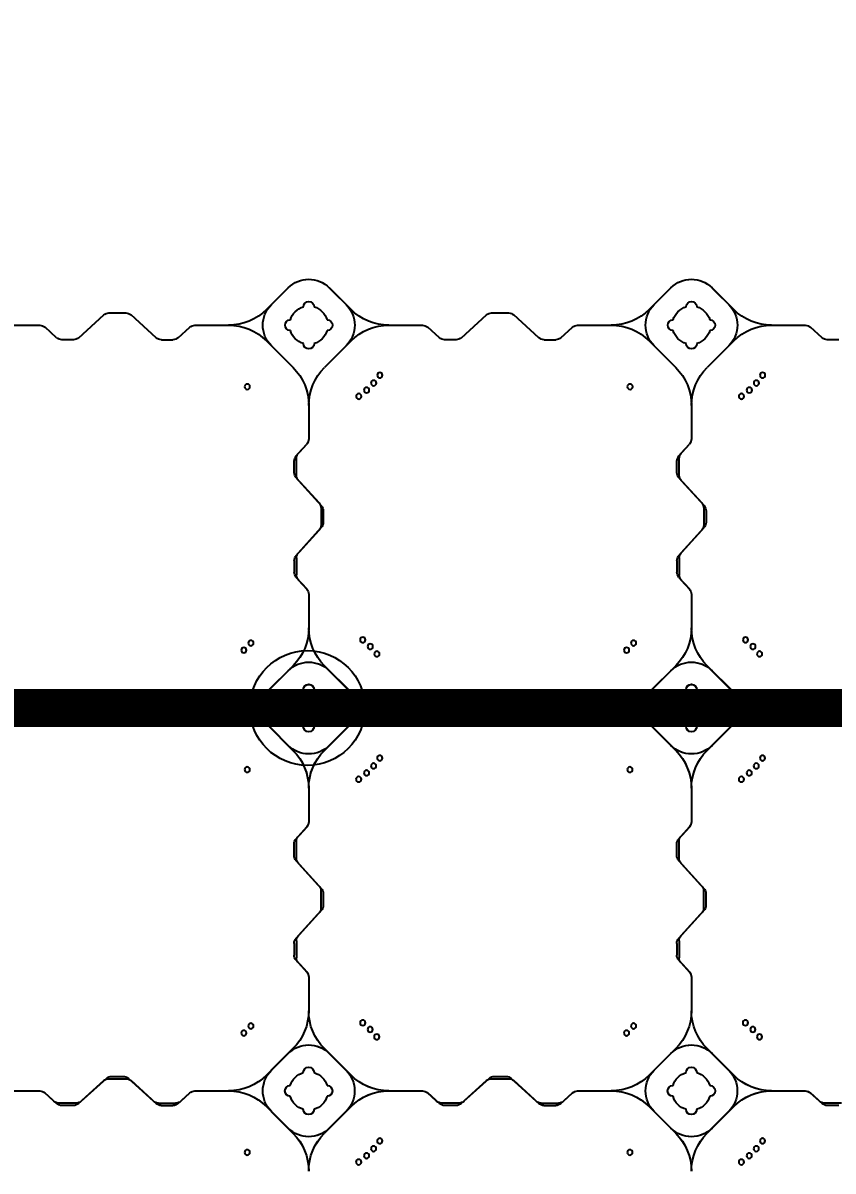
# Model space of a CAD drawing. Header units: millimetres. Extents: x -1612139 to -1260738, y 1141106 to 1536160.
# Drawn here: x -1330392 to -1329334, y 1255207 to 1256706 of the extents above; entities that cross this region are included whole.
import ezdxf

# ---------------------------------------------------------------- set-up
doc = ezdxf.new("R2010")
doc.units = ezdxf.units.MM
doc.header["$LTSCALE"] = 10
doc.layers.get('0').update_dxf_attribs({"linetype": 'CONTINUOUS'})
doc.layers.get('DEFPOINTS').update_dxf_attribs({"linetype": 'CONTINUOUS'})
doc.layers.add('W-FLOAT_BOWL浮筒', color=253, linetype='CONTINUOUS')
doc.styles.add('STANDARD_T3', font='simplex.shx', dxfattribs={"width": 0.7, "bigfont": 'gbcbig.shx'})
doc.dimstyles.new('W&&200', dxfattribs={"dimtxt": 700, "dimasz": 200, "dimexe": 500, "dimexo": 600, "dimgap": 200, "dimtad": 1, "dimdec": 0, "dimzin": 0, "dimdsep": 46, "dimtxsty": 'STANDARD_T3', "dimcen": 0.09, "dimclrd": 1, "dimclre": 1, "dimclrt": 7, "dimazin": 2, "dimtfac": 1, "dimtdec": 0, "dimtix": 1, "dimtmove": 2, "dimatfit": 3, "dimfxl": 100, "dimtolj": 1, "dimtzin": 0, "dimarcsym": 0})

# ---------------------------------------------------------------- blocks, each defined once
blk = doc.blocks.new('蓝色')
at = {"layer": 'W-FLOAT_BOWL浮筒', "color": 5}
for p, q in [((2951.1, 520.9), (2985.8, 555.6)), ((2957.5, 527.2), (2985.8, 555.5)), ((3061.6, 520.9), (3026.8, 555.6)), ((3055.2, 527.2), (3026.8, 555.5)), ((3451.1, 520.9), (3485.8, 555.6)), ((3457.5, 527.2), (3485.8, 555.5)), ((3561.6, 520.9), (3526.8, 555.6)), ((3555.2, 527.2), (3526.8, 555.5)), ((2979.5, 549.2), (2951.2, 520.9)), ((2957.5, 527.3), (2979.4, 549.2)), ((3033.2, 549.2), (3055.2, 527.3)), ((3033.2, 549.2), (3061.5, 520.9)), ((3479.5, 549.2), (3451.2, 520.9)), ((3457.5, 527.3), (3479.4, 549.2)), ((3533.2, 549.2), (3555.2, 527.3)), ((3533.2, 549.2), (3561.5, 520.9)), ((2673.5, 513.8), (2661.6, 503)), ((2677, 516.8), (2661.8, 503)), ((2702.5, 516.4), (2680.2, 516.4)), ((2699, 519.4), (2683.7, 519.4)), ((2705.7, 516.8), (2738.5, 487)), ((2709.2, 513.8), (2742, 484)), ((2803.5, 513.8), (2770.7, 484)), ((2807, 516.8), (2774.2, 487)), ((2810.2, 516.4), (2832.5, 516.4)), ((2813.7, 519.4), (2829, 519.4)), ((2835.7, 516.8), (2850.9, 503)), ((2839.2, 513.8), (2851.1, 503)), ((3173.5, 513.8), (3161.6, 503)), ((3177, 516.8), (3161.8, 503)), ((3202.5, 516.4), (3180.2, 516.4)), ((3199, 519.4), (3183.7, 519.4)), ((3205.7, 516.8), (3238.5, 487)), ((3209.2, 513.8), (3242, 484)), ((3303.5, 513.8), (3270.7, 484)), ((3307, 516.8), (3274.2, 487)), ((3310.2, 516.4), (3332.5, 516.4)), ((3313.7, 519.4), (3329, 519.4)), ((3335.7, 516.8), (3350.9, 503)), ((3339.2, 513.8), (3351.1, 503)), ((3673.5, 513.8), (3661.6, 503)), ((3677, 516.8), (3661.8, 503)), ((3702.5, 516.4), (3680.2, 516.4)), ((3699, 519.4), (3683.7, 519.4)), ((2610.9, 500.4), (2655.1, 500.4)), ((2610.9, 500.4), (2654.9, 500.4)), ((2857.6, 500.4), (2901.6, 500.4)), ((2857.8, 500.4), (2901.6, 500.4)), ((3110.9, 500.4), (3155.1, 500.4)), ((3110.9, 500.4), (3154.9, 500.4)), ((3357.6, 500.4), (3401.6, 500.4)), ((3357.8, 500.4), (3401.6, 500.4)), ((3610.9, 500.4), (3655.1, 500.4)), ((3610.9, 500.4), (3654.9, 500.4)), ((2745.2, 484.4), (2767.5, 484.4)), ((2748.7, 481.4), (2764, 481.4)), ((2985.8, 445.1), (2951.1, 479.9)), ((2979.5, 451.6), (2951.2, 479.9)), ((3026.8, 445.1), (3061.6, 479.9)), ((3033.2, 451.6), (3061.5, 479.9)), ((3245.2, 484.4), (3267.5, 484.4)), ((3248.7, 481.4), (3264, 481.4)), ((3485.8, 445.1), (3451.1, 479.9)), ((3479.5, 451.6), (3451.2, 479.9)), ((3526.8, 445.1), (3561.6, 479.9)), ((3533.2, 451.6), (3561.5, 479.9)), ((2979.4, 451.6), (2957.5, 473.5)), ((2957.5, 473.5), (2985.8, 445.2)), ((3055.2, 473.5), (3026.8, 445.2)), ((3055.2, 473.5), (3033.2, 451.6)), ((3479.4, 451.6), (3457.5, 473.5)), ((3457.5, 473.5), (3485.8, 445.2)), ((3555.2, 473.5), (3526.8, 445.2)), ((3555.2, 473.5), (3533.2, 451.6)), ((3006.3, 351.6), (3006.3, 395.8)), ((3006.3, 351.8), (3006.3, 395.8)), ((3506.3, 351.6), (3506.3, 395.8)), ((3506.3, 351.8), (3506.3, 395.8)), ((2989.9, 329.7), (3003.7, 344.9)), ((2992.9, 333.2), (3003.7, 345.1)), ((3489.9, 329.7), (3503.7, 344.9)), ((3492.9, 333.2), (3503.7, 345.1)), ((2987.3, 307.7), (2987.3, 323)), ((2990.3, 304.2), (2990.3, 326.5)), ((3487.3, 307.7), (3487.3, 323)), ((3490.3, 304.2), (3490.3, 326.5)), ((2989.9, 301), (3019.7, 268.2)), ((3489.9, 301), (3519.7, 268.2)), ((2992.9, 297.5), (3022.7, 264.7)), ((3492.9, 297.5), (3522.7, 264.7)), ((3022.3, 239.2), (3022.3, 261.5)), ((3025.3, 242.7), (3025.3, 258)), ((3522.3, 239.2), (3522.3, 261.5)), ((3525.3, 242.7), (3525.3, 258)), ((2989.9, 199.7), (3019.7, 232.5)), ((2992.9, 203.2), (3022.7, 236)), ((3489.9, 199.7), (3519.7, 232.5)), ((3492.9, 203.2), (3522.7, 236)), ((2990.3, 196.5), (2990.3, 174.2)), ((3490.3, 196.5), (3490.3, 174.2)), ((2987.3, 193), (2987.3, 177.7)), ((3487.3, 193), (3487.3, 177.7)), ((2989.9, 171), (3003.7, 155.8)), ((2992.9, 167.5), (3003.7, 155.6)), ((3489.9, 171), (3503.7, 155.8)), ((3492.9, 167.5), (3503.7, 155.6)), ((3006.3, 105.1), (3006.3, 149.1)), ((3006.3, 105.1), (3006.3, 148.9)), ((3506.3, 105.1), (3506.3, 149.1)), ((3506.3, 105.1), (3506.3, 148.9)), ((2951.1, 20.9), (2985.8, 55.6)), ((2957.5, 27.2), (2985.8, 55.5)), ((3061.6, 20.9), (3026.8, 55.6)), ((3055.2, 27.2), (3026.8, 55.5)), ((3451.1, 20.9), (3485.8, 55.6)), ((3457.5, 27.2), (3485.8, 55.5)), ((3561.6, 20.9), (3526.8, 55.6)), ((3555.2, 27.2), (3526.8, 55.5)), ((2677, 16.8), (2661.8, 3)), ((2699, 19.4), (2683.7, 19.4)), ((2705.7, 16.8), (2738.5, -13)), ((2807, 16.8), (2774.2, -13)), ((2813.7, 19.4), (2829, 19.4)), ((2835.7, 16.8), (2850.9, 3)), ((3177, 16.8), (3161.8, 3)), ((3199, 19.4), (3183.7, 19.4)), ((3205.7, 16.8), (3238.5, -13)), ((3307, 16.8), (3274.2, -13)), ((3313.7, 19.4), (3329, 19.4)), ((3335.7, 16.8), (3350.9, 3)), ((3677, 16.8), (3661.8, 3)), ((3699, 19.4), (3683.7, 19.4)), ((2610.9, 0.4), (2655.1, 0.4)), ((2857.6, 0.4), (2901.6, 0.4)), ((3110.9, 0.4), (3155.1, 0.4)), ((3357.6, 0.4), (3401.6, 0.4)), ((3610.9, 0.4), (3655.1, 0.4)), ((2745.2, -15.6), (2767.5, -15.6)), ((2979.5, -48.4), (2951.2, -20.1)), ((2979.4, -48.4), (2957.5, -26.5)), ((3033.2, -48.4), (3061.5, -20.1)), ((3055.2, -26.5), (3033.2, -48.4)), ((3245.2, -15.6), (3267.5, -15.6)), ((3479.5, -48.4), (3451.2, -20.1)), ((3479.4, -48.4), (3457.5, -26.5)), ((3533.2, -48.4), (3561.5, -20.1)), ((3555.2, -26.5), (3533.2, -48.4))]:
    blk.add_line(p, q, dxfattribs=at)
for centre in [(3071.6, 593.3), (3081.9, 585.1), (3571.6, 593.3), (3581.9, 585.1), (2926, 580.7), (3091.1, 575.9), (3426, 580.7), (3591.1, 575.9), (3099.2, 565.7), (3599.2, 565.7), (2921.6, 424.8), (3086.6, 420.1), (3095.3, 429.8), (3421.6, 424.8), (3586.6, 420.1), (3595.3, 429.8), (2930.8, 415.6), (3076.9, 411.4), (3430.8, 415.6), (3576.9, 411.4), (3071.6, 93.3), (3571.6, 93.3), (2926, 80.7), (3081.9, 85.1), (3091.1, 75.9), (3426, 80.7), (3581.9, 85.1), (3591.1, 75.9), (3099.2, 65.7), (3599.2, 65.7)]:
    blk.add_circle(centre, 3.5, dxfattribs=at)
for centre, radius, start, end in [((2936.3, 605.1), 70, 315, 0), ((2936.3, 605), 70, 315, 0), ((3076.3, 605.1), 70, 180, 225), ((3076.3, 605), 70, 180, 225), ((3436.3, 605.1), 70, 315, 0), ((3436.3, 605), 70, 315, 0), ((3576.3, 605.1), 70, 180, 225), ((3576.3, 605), 70, 180, 225), ((3006.3, 522.3), 38, 45, 135), ((3006.4, 522.3), 38, 45, 135), ((3506.3, 522.3), 38, 45, 135), ((3506.4, 522.3), 38, 45, 135), ((2984.4, 500.4), 38, 135, 225), ((2984.4, 500.3), 38, 135, 225), ((3006.3, 524.4), 7, 0, 180), ((3006.3, 524.4), 7, 0, 180), ((3006.3, 524.4), 7, 0, 180), ((3006.3, 524.4), 7, 0, 180), ((3028.3, 500.4), 38, 315, 45), ((3028.3, 500.3), 38, 315, 45), ((3484.4, 500.4), 38, 135, 225), ((3484.4, 500.3), 38, 135, 225), ((3506.3, 524.4), 7, 0, 180), ((3506.3, 524.4), 7, 0, 180), ((3506.3, 524.4), 7, 0, 180), ((3506.3, 524.4), 7, 0, 180), ((3528.3, 500.4), 38, 315, 45), ((3528.3, 500.3), 38, 315, 45), ((2680.2, 506.4), 10, 90, 132.2737), ((2683.7, 509.4), 10, 90, 132.2737), ((2699, 509.4), 10, 47.7263, 90), ((2702.5, 506.4), 10, 47.7263, 90), ((2810.2, 506.4), 10, 90, 132.2737), ((2813.7, 509.4), 10, 90, 132.2737), ((2829, 509.4), 10, 47.7263, 90), ((2832.5, 506.4), 10, 47.7263, 90), ((2901.6, 570.4), 70, 270, 315), ((2901.7, 570.4), 70, 270, 315), ((3006.3, 500.4), 25, 106.2602, 163.7398), ((3006.3, 500.4), 25, 106.2602, 163.7398), ((3006.3, 500.4), 25, 106.2602, 163.7398), ((3006.3, 500.4), 25, 106.2602, 163.7398), ((3006.3, 500.4), 25, 16.2602, 73.7398), ((3006.3, 500.4), 25, 16.2602, 73.7398), ((3006.3, 500.4), 25, 16.2602, 73.7398), ((3006.3, 500.4), 25, 16.2602, 73.7398), ((3111, 570.4), 70, 225, 270), ((3111.1, 570.4), 70, 225, 270), ((3180.2, 506.4), 10, 90, 132.2737), ((3183.7, 509.4), 10, 90, 132.2737), ((3199, 509.4), 10, 47.7263, 90), ((3202.5, 506.4), 10, 47.7263, 90), ((3310.2, 506.4), 10, 90, 132.2737), ((3313.7, 509.4), 10, 90, 132.2737), ((3329, 509.4), 10, 47.7263, 90), ((3332.5, 506.4), 10, 47.7263, 90), ((3401.6, 570.4), 70, 270, 315), ((3401.7, 570.4), 70, 270, 315), ((3506.3, 500.4), 25, 106.2602, 163.7398), ((3506.3, 500.4), 25, 106.2602, 163.7398), ((3506.3, 500.4), 25, 106.2602, 163.7398), ((3506.3, 500.4), 25, 106.2602, 163.7398), ((3506.3, 500.4), 25, 16.2602, 73.7398), ((3506.3, 500.4), 25, 16.2602, 73.7398), ((3506.3, 500.4), 25, 16.2602, 73.7398), ((3506.3, 500.4), 25, 16.2602, 73.7398), ((3611, 570.4), 70, 225, 270), ((3611.1, 570.4), 70, 225, 270), ((3680.2, 506.4), 10, 90, 132.2737), ((3683.7, 509.4), 10, 90, 132.2737), ((2654.9, 510.4), 10, 270, 312.2737), ((2655.1, 510.4), 10, 270, 312.2737), ((2857.6, 510.4), 10, 227.7263, 270), ((2857.8, 510.4), 10, 227.7263, 270), ((2901.6, 430.4), 70, 45, 90), ((2901.7, 430.4), 70, 45, 90), ((2982.3, 500.4), 7, 90, 270), ((2982.3, 500.4), 7, 90, 270), ((2982.3, 500.4), 7, 90, 270), ((2982.3, 500.4), 7, 90, 270), ((3030.3, 500.4), 7, 270, 90), ((3030.3, 500.4), 7, 270, 90), ((3030.3, 500.4), 7, 270, 90), ((3030.3, 500.4), 7, 270, 90), ((3111, 430.4), 70, 90, 135), ((3111.1, 430.4), 70, 90, 135), ((3154.9, 510.4), 10, 270, 312.2737), ((3155.1, 510.4), 10, 270, 312.2737), ((3357.6, 510.4), 10, 227.7263, 270), ((3357.8, 510.4), 10, 227.7263, 270), ((3401.6, 430.4), 70, 45, 90), ((3401.7, 430.4), 70, 45, 90), ((3482.3, 500.4), 7, 90, 270), ((3482.3, 500.4), 7, 90, 270), ((3482.3, 500.4), 7, 90, 270), ((3482.3, 500.4), 7, 90, 270), ((3530.3, 500.4), 7, 270, 90), ((3530.3, 500.4), 7, 270, 90), ((3530.3, 500.4), 7, 270, 90), ((3530.3, 500.4), 7, 270, 90), ((3611, 430.4), 70, 90, 135), ((3611.1, 430.4), 70, 90, 135), ((3654.9, 510.4), 10, 270, 312.2737), ((3655.1, 510.4), 10, 270, 312.2737), ((2745.2, 494.4), 10, 227.7263, 270), ((2748.7, 491.4), 10, 227.7263, 270), ((2764, 491.4), 10, 270, 312.2737), ((2767.5, 494.4), 10, 270, 312.2737), ((3006.3, 500.4), 25, 196.2602, 253.7398), ((3006.3, 500.4), 25, 196.2602, 253.7398), ((3006.3, 500.4), 25, 196.2602, 253.7398), ((3006.3, 500.4), 25, 196.2602, 253.7398), ((3006.3, 500.4), 25, 286.2602, 343.7398), ((3006.3, 500.4), 25, 286.2602, 343.7398), ((3006.3, 500.4), 25, 286.2602, 343.7398), ((3006.3, 500.4), 25, 286.2602, 343.7398), ((3245.2, 494.4), 10, 227.7263, 270), ((3248.7, 491.4), 10, 227.7263, 270), ((3264, 491.4), 10, 270, 312.2737), ((3267.5, 494.4), 10, 270, 312.2737), ((3506.3, 500.4), 25, 196.2602, 253.7398), ((3506.3, 500.4), 25, 196.2602, 253.7398), ((3506.3, 500.4), 25, 196.2602, 253.7398), ((3506.3, 500.4), 25, 196.2602, 253.7398), ((3506.3, 500.4), 25, 286.2602, 343.7398), ((3506.3, 500.4), 25, 286.2602, 343.7398), ((3506.3, 500.4), 25, 286.2602, 343.7398), ((3506.3, 500.4), 25, 286.2602, 343.7398), ((3006.3, 476.4), 7, 180, 0), ((3006.3, 476.4), 7, 180, 0), ((3006.3, 476.4), 7, 180, 0), ((3006.3, 476.4), 7, 180, 0), ((3506.3, 476.4), 7, 180, 0), ((3506.3, 476.4), 7, 180, 0), ((3506.3, 476.4), 7, 180, 0), ((3506.3, 476.4), 7, 180, 0), ((3006.3, 478.4), 38, 225, 315), ((3006.4, 478.4), 38, 225, 315), ((3506.3, 478.4), 38, 225, 315), ((3506.4, 478.4), 38, 225, 315), ((2936.3, 395.7), 70, 0, 45), ((2936.3, 395.7), 70, 0, 45), ((3076.3, 395.7), 70, 135, 180), ((3076.3, 395.7), 70, 135, 180), ((3436.3, 395.7), 70, 0, 45), ((3436.3, 395.7), 70, 0, 45), ((3576.3, 395.7), 70, 135, 180), ((3576.3, 395.7), 70, 135, 180), ((2996.3, 351.8), 10, 317.7263, 0), ((2996.3, 351.6), 10, 317.7263, 0), ((3496.3, 351.8), 10, 317.7263, 0), ((3496.3, 351.6), 10, 317.7263, 0), ((3000.3, 326.5), 10, 137.7263, 180), ((3500.3, 326.5), 10, 137.7263, 180), ((2997.3, 323), 10, 137.7263, 180), ((3497.3, 323), 10, 137.7263, 180), ((2997.3, 307.7), 10, 180, 222.2737), ((3000.3, 304.2), 10, 180, 222.2737), ((3497.3, 307.7), 10, 180, 222.2737), ((3500.3, 304.2), 10, 180, 222.2737), ((3012.3, 261.5), 10, 0, 42.2737), ((3015.3, 258), 10, 0, 42.2737), ((3512.3, 261.5), 10, 0, 42.2737), ((3515.3, 258), 10, 0, 42.2737), ((3015.3, 242.7), 10, 317.7263, 0), ((3515.3, 242.7), 10, 317.7263, 0), ((3012.3, 239.2), 10, 317.7263, 0), ((3512.3, 239.2), 10, 317.7263, 0), ((2997.3, 193), 10, 137.7263, 180), ((3000.3, 196.5), 10, 137.7263, 180), ((3497.3, 193), 10, 137.7263, 180), ((3500.3, 196.5), 10, 137.7263, 180), ((2997.3, 177.7), 10, 180, 222.2737), ((3000.3, 174.2), 10, 180, 222.2737), ((3497.3, 177.7), 10, 180, 222.2737), ((3500.3, 174.2), 10, 180, 222.2737), ((2996.3, 149.1), 10, 0, 42.2737), ((2996.3, 148.9), 10, 0, 42.2737), ((3496.3, 149.1), 10, 0, 42.2737), ((3496.3, 148.9), 10, 0, 42.2737), ((2936.3, 105.1), 70, 315, 0), ((2936.3, 105), 70, 315, 0), ((3076.3, 105.1), 70, 180, 225), ((3076.3, 105), 70, 180, 225), ((3436.3, 105.1), 70, 315, 0), ((3436.3, 105), 70, 315, 0), ((3576.3, 105.1), 70, 180, 225), ((3576.3, 105), 70, 180, 225), ((3006.3, 24.4), 7, 0, 180), ((3006.3, 24.4), 7, 0, 180), ((3506.3, 24.4), 7, 0, 180), ((3506.3, 24.4), 7, 0, 180), ((2683.7, 9.4), 10, 90, 132.2737), ((2699, 9.4), 10, 47.7263, 90), ((2813.7, 9.4), 10, 90, 132.2737), ((2829, 9.4), 10, 47.7263, 90), ((2901.6, 70.4), 70, 270, 315), ((2984.4, 0.3), 38, 135, 225), ((3006.3, 0.4), 25, 106.2602, 163.7398), ((3006.3, 0.4), 25, 106.2602, 163.7398), ((3006.3, 0.4), 25, 16.2602, 73.7398), ((3006.3, 0.4), 25, 16.2602, 73.7398), ((3028.3, 0.3), 38, 315, 45), ((3111.1, 70.4), 70, 225, 270), ((3183.7, 9.4), 10, 90, 132.2737), ((3199, 9.4), 10, 47.7263, 90), ((3313.7, 9.4), 10, 90, 132.2737), ((3329, 9.4), 10, 47.7263, 90), ((3401.6, 70.4), 70, 270, 315), ((3484.4, 0.3), 38, 135, 225), ((3506.3, 0.4), 25, 106.2602, 163.7398), ((3506.3, 0.4), 25, 106.2602, 163.7398), ((3506.3, 0.4), 25, 16.2602, 73.7398), ((3506.3, 0.4), 25, 16.2602, 73.7398), ((3528.3, 0.3), 38, 315, 45), ((3611.1, 70.4), 70, 225, 270), ((3683.7, 9.4), 10, 90, 132.2737), ((2655.1, 10.4), 10, 270, 312.2737), ((2857.6, 10.4), 10, 227.7263, 270), ((2901.7, -69.6), 70, 45, 90), ((2982.3, 0.4), 7, 90, 270), ((2982.3, 0.4), 7, 90, 270), ((3030.3, 0.4), 7, 270, 90), ((3030.3, 0.4), 7, 270, 90), ((3111, -69.6), 70, 90, 135), ((3155.1, 10.4), 10, 270, 312.2737), ((3357.6, 10.4), 10, 227.7263, 270), ((3401.7, -69.6), 70, 45, 90), ((3482.3, 0.4), 7, 90, 270), ((3482.3, 0.4), 7, 90, 270), ((3530.3, 0.4), 7, 270, 90), ((3530.3, 0.4), 7, 270, 90), ((3611, -69.6), 70, 90, 135), ((3655.1, 10.4), 10, 270, 312.2737), ((2745.2, -5.6), 10, 227.7263, 270), ((2767.5, -5.6), 10, 270, 312.2737), ((3006.3, 0.4), 25, 196.2602, 253.7398), ((3006.3, 0.4), 25, 196.2602, 253.7398), ((3006.3, 0.4), 25, 286.2602, 343.7398), ((3006.3, 0.4), 25, 286.2602, 343.7398), ((3245.2, -5.6), 10, 227.7263, 270), ((3267.5, -5.6), 10, 270, 312.2737), ((3506.3, 0.4), 25, 196.2602, 253.7398), ((3506.3, 0.4), 25, 196.2602, 253.7398), ((3506.3, 0.4), 25, 286.2602, 343.7398), ((3506.3, 0.4), 25, 286.2602, 343.7398), ((3006.3, -23.6), 7, 180, 0), ((3006.3, -23.6), 7, 180, 0), ((3506.3, -23.6), 7, 180, 0), ((3506.3, -23.6), 7, 180, 0), ((3006.3, -21.6), 38, 225, 315), ((3006.4, -21.6), 38, 225, 315), ((3506.3, -21.6), 38, 225, 315), ((3506.4, -21.6), 38, 225, 315)]:
    blk.add_arc(centre, radius, start, end, dxfattribs=at)
blk = doc.blocks.new('橙色')
at = {"layer": 'W-FLOAT_BOWL浮筒', "color": 30}
for p, q in [((3473.2, 548.8), (3444.8, 520.5)), ((3451.2, 526.9), (3473.1, 548.8)), ((3526.8, 548.8), (3555.2, 520.5)), ((3526.9, 548.8), (3548.8, 526.9)), ((3973.2, 548.8), (3944.8, 520.5)), ((3951.2, 526.9), (3973.1, 548.8)), ((4026.8, 548.8), (4055.2, 520.5)), ((4026.9, 548.8), (4048.8, 526.9)), ((3167.1, 513.4), (3155.3, 502.6)), ((3196.1, 516), (3173.9, 516)), ((3202.9, 513.4), (3235.6, 483.6)), ((3297.1, 513.4), (3264.4, 483.6)), ((3303.9, 516), (3326.1, 516)), ((3332.9, 513.4), (3344.7, 502.6)), ((3667.1, 513.4), (3655.3, 502.6)), ((3696.1, 516), (3673.9, 516)), ((3702.9, 513.4), (3735.6, 483.6)), ((3797.1, 513.4), (3764.4, 483.6)), ((3803.9, 516), (3826.1, 516)), ((3832.9, 513.4), (3844.7, 502.6)), ((4167.1, 513.4), (4155.3, 502.6)), ((4196.1, 516), (4173.9, 516)), ((3104.6, 500), (3148.5, 500)), ((3351.5, 500), (3395.3, 500)), ((3604.6, 500), (3648.5, 500)), ((3851.5, 500), (3895.3, 500)), ((4104.6, 500), (4148.5, 500)), ((3242.4, 481), (3257.6, 481)), ((3742.4, 481), (3757.6, 481)), ((3479.5, 444.8), (3444.8, 479.5)), ((3451.2, 473.2), (3479.5, 444.8)), ((3520.5, 444.8), (3555.2, 479.5)), ((3548.8, 473.2), (3520.5, 444.8)), ((3979.5, 444.8), (3944.8, 479.5)), ((3951.2, 473.2), (3979.5, 444.8)), ((4020.5, 444.8), (4055.2, 479.5)), ((4048.8, 473.2), (4020.5, 444.8)), ((3500, 351.3), (3500, 395.4)), ((3500, 351.5), (3500, 395.4)), ((4000, 351.3), (4000, 395.4)), ((4000, 351.5), (4000, 395.4)), ((3483.6, 329.4), (3497.4, 344.5)), ((3486.6, 332.9), (3497.4, 344.7)), ((3983.6, 329.4), (3997.4, 344.5)), ((3986.6, 332.9), (3997.4, 344.7)), ((3481, 307.4), (3481, 322.6)), ((3484, 303.9), (3484, 326.1)), ((3981, 307.4), (3981, 322.6)), ((3984, 303.9), (3984, 326.1)), ((3483.6, 300.6), (3513.4, 267.9)), ((3983.6, 300.6), (4013.4, 267.9)), ((3486.6, 297.1), (3516.4, 264.4)), ((3986.6, 297.1), (4016.4, 264.4)), ((3516, 238.9), (3516, 261.1)), ((3519, 242.4), (3519, 257.6)), ((4016, 238.9), (4016, 261.1)), ((4019, 242.4), (4019, 257.6)), ((3483.6, 199.4), (3513.4, 232.1)), ((3486.6, 202.9), (3516.4, 235.6)), ((3983.6, 199.4), (4013.4, 232.1)), ((3986.6, 202.9), (4016.4, 235.6)), ((3484, 196.1), (3484, 173.9)), ((3984, 196.1), (3984, 173.9)), ((3481, 192.6), (3481, 177.4)), ((3981, 192.6), (3981, 177.4)), ((3483.6, 170.6), (3497.4, 155.5)), ((3486.6, 167.1), (3497.4, 155.3)), ((3983.6, 170.6), (3997.4, 155.5)), ((3986.6, 167.1), (3997.4, 155.3)), ((3500, 104.7), (3500, 148.7)), ((3500, 104.7), (3500, 148.5)), ((4000, 104.7), (4000, 148.7)), ((4000, 104.7), (4000, 148.5)), ((3444.8, 20.5), (3479.5, 55.2)), ((3451.2, 26.8), (3479.5, 55.2)), ((3548.8, 26.8), (3520.5, 55.2)), ((3555.2, 20.5), (3520.5, 55.2)), ((3944.8, 20.5), (3979.5, 55.2)), ((3951.2, 26.8), (3979.5, 55.2)), ((4048.8, 26.8), (4020.5, 55.2)), ((4055.2, 20.5), (4020.5, 55.2)), ((3170.6, 16.4), (3155.5, 2.6)), ((3192.6, 19), (3177.4, 19)), ((3199.4, 16.4), (3232.1, -13.4)), ((3300.6, 16.4), (3267.9, -13.4)), ((3307.4, 19), (3322.6, 19)), ((3329.4, 16.4), (3344.5, 2.6)), ((3670.6, 16.4), (3655.5, 2.6)), ((3692.6, 19), (3677.4, 19)), ((3699.4, 16.4), (3732.1, -13.4)), ((3800.6, 16.4), (3767.9, -13.4)), ((3807.4, 19), (3822.6, 19)), ((3829.4, 16.4), (3844.5, 2.6)), ((4170.6, 16.4), (4155.5, 2.6)), ((4192.6, 19), (4177.4, 19)), ((3104.6, 0), (3148.7, 0)), ((3351.3, 0), (3395.3, 0)), ((3604.6, 0), (3648.7, 0)), ((3851.3, 0), (3895.3, 0)), ((4104.6, 0), (4148.7, 0)), ((3238.9, -16), (3261.1, -16)), ((3473.2, -48.8), (3444.8, -20.5)), ((3473.1, -48.8), (3451.2, -26.9)), ((3526.8, -48.8), (3555.2, -20.5)), ((3548.8, -26.9), (3526.9, -48.8)), ((3738.9, -16), (3761.1, -16)), ((3973.2, -48.8), (3944.8, -20.5)), ((3973.1, -48.8), (3951.2, -26.9)), ((4026.8, -48.8), (4055.2, -20.5)), ((4048.8, -26.9), (4026.9, -48.8))]:
    blk.add_line(p, q, dxfattribs=at)
for centre in [(3415.2, 424.4), (3580.3, 419.7), (3589, 429.4), (3915.2, 424.4), (4080.3, 419.7), (4089, 429.4), (3424.4, 415.2), (3570.6, 411), (3924.4, 415.2), (4070.6, 411), (3565.3, 92.9), (4065.3, 92.9), (3419.7, 80.3), (3575.6, 84.8), (3584.8, 75.6), (3919.7, 80.3), (4075.6, 84.8), (4084.8, 75.6), (3592.9, 65.3), (4092.9, 65.3)]:
    blk.add_circle(centre, 3.5, dxfattribs=at)
for centre, radius, start, end in [((3500, 522), 38, 45, 135), ((3500, 522), 38, 45, 135), ((4000, 522), 38, 45, 135), ((4000, 522), 38, 45, 135), ((3478, 500), 38, 135, 225), ((3500, 524), 7, 0, 180), ((3500, 524), 7, 0, 180), ((3522, 500), 38, 315, 45), ((3978, 500), 38, 135, 225), ((4000, 524), 7, 0, 180), ((4000, 524), 7, 0, 180), ((4022, 500), 38, 315, 45), ((3173.9, 506), 10, 90, 132.2737), ((3196.1, 506), 10, 47.7263, 90), ((3303.9, 506), 10, 90, 132.2737), ((3326.1, 506), 10, 47.7263, 90), ((3395.3, 570), 70, 270, 315), ((3500, 500), 25, 106.2602, 163.7398), ((3500, 500), 25, 106.2602, 163.7398), ((3500, 500), 25, 16.2602, 73.7398), ((3500, 500), 25, 16.2602, 73.7398), ((3604.7, 570), 70, 225, 270), ((3673.9, 506), 10, 90, 132.2737), ((3696.1, 506), 10, 47.7263, 90), ((3803.9, 506), 10, 90, 132.2737), ((3826.1, 506), 10, 47.7263, 90), ((3895.3, 570), 70, 270, 315), ((4000, 500), 25, 106.2602, 163.7398), ((4000, 500), 25, 106.2602, 163.7398), ((4000, 500), 25, 16.2602, 73.7398), ((4000, 500), 25, 16.2602, 73.7398), ((4104.7, 570), 70, 225, 270), ((4173.9, 506), 10, 90, 132.2737), ((3148.5, 510), 10, 270, 312.2737), ((3351.5, 510), 10, 227.7263, 270), ((3395.3, 430), 70, 45, 90), ((3476, 500), 7, 90, 270), ((3476, 500), 7, 90, 270), ((3524, 500), 7, 270, 90), ((3524, 500), 7, 270, 90), ((3604.7, 430), 70, 90, 135), ((3648.5, 510), 10, 270, 312.2737), ((3851.5, 510), 10, 227.7263, 270), ((3895.3, 430), 70, 45, 90), ((3976, 500), 7, 90, 270), ((3976, 500), 7, 90, 270), ((4024, 500), 7, 270, 90), ((4024, 500), 7, 270, 90), ((4104.7, 430), 70, 90, 135), ((4148.5, 510), 10, 270, 312.2737), ((3242.4, 491), 10, 227.7263, 270), ((3257.6, 491), 10, 270, 312.2737), ((3500, 500), 25, 196.2602, 253.7398), ((3500, 500), 25, 196.2602, 253.7398), ((3500, 500), 25, 286.2602, 343.7398), ((3500, 500), 25, 286.2602, 343.7398), ((3742.4, 491), 10, 227.7263, 270), ((3757.6, 491), 10, 270, 312.2737), ((4000, 500), 25, 196.2602, 253.7398), ((4000, 500), 25, 196.2602, 253.7398), ((4000, 500), 25, 286.2602, 343.7398), ((4000, 500), 25, 286.2602, 343.7398), ((3500, 476), 7, 180, 0), ((3500, 476), 7, 180, 0), ((4000, 476), 7, 180, 0), ((4000, 476), 7, 180, 0), ((3430, 395.3), 70, 0, 45), ((3430, 395.3), 70, 0, 45), ((3570, 395.3), 70, 135, 180), ((3570, 395.3), 70, 135, 180), ((3930, 395.3), 70, 0, 45), ((3930, 395.3), 70, 0, 45), ((4070, 395.3), 70, 135, 180), ((4070, 395.3), 70, 135, 180), ((3490, 351.5), 10, 317.7263, 0), ((3490, 351.3), 10, 317.7263, 0), ((3990, 351.5), 10, 317.7263, 0), ((3990, 351.3), 10, 317.7263, 0), ((3494, 326.1), 10, 137.7263, 180), ((3994, 326.1), 10, 137.7263, 180), ((3491, 322.6), 10, 137.7263, 180), ((3991, 322.6), 10, 137.7263, 180), ((3491, 307.4), 10, 180, 222.2737), ((3494, 303.9), 10, 180, 222.2737), ((3991, 307.4), 10, 180, 222.2737), ((3994, 303.9), 10, 180, 222.2737), ((3506, 261.1), 10, 0, 42.2737), ((3509, 257.6), 10, 0, 42.2737), ((4006, 261.1), 10, 0, 42.2737), ((4009, 257.6), 10, 0, 42.2737), ((3509, 242.4), 10, 317.7263, 0), ((4009, 242.4), 10, 317.7263, 0), ((3506, 238.9), 10, 317.7263, 0), ((4006, 238.9), 10, 317.7263, 0), ((3491, 192.6), 10, 137.7263, 180), ((3494, 196.1), 10, 137.7263, 180), ((3991, 192.6), 10, 137.7263, 180), ((3994, 196.1), 10, 137.7263, 180), ((3491, 177.4), 10, 180, 222.2737), ((3494, 173.9), 10, 180, 222.2737), ((3991, 177.4), 10, 180, 222.2737), ((3994, 173.9), 10, 180, 222.2737), ((3490, 148.7), 10, 0, 42.2737), ((3490, 148.5), 10, 0, 42.2737), ((3990, 148.7), 10, 0, 42.2737), ((3990, 148.5), 10, 0, 42.2737), ((3430, 104.7), 70, 315, 0), ((3430, 104.7), 70, 315, 0), ((3570, 104.7), 70, 180, 225), ((3570, 104.7), 70, 180, 225), ((3930, 104.7), 70, 315, 0), ((3930, 104.7), 70, 315, 0), ((4070, 104.7), 70, 180, 225), ((4070, 104.7), 70, 180, 225), ((3500, 24), 7, 0, 180), ((3500, 24), 7, 0, 180), ((4000, 24), 7, 0, 180), ((4000, 24), 7, 0, 180), ((3177.4, 9), 10, 90, 132.2737), ((3192.6, 9), 10, 47.7263, 90), ((3307.4, 9), 10, 90, 132.2737), ((3322.6, 9), 10, 47.7263, 90), ((3395.3, 70), 70, 270, 315), ((3478, 0), 38, 135, 225), ((3500, 0), 25, 106.2602, 163.7398), ((3500, 0), 25, 106.2602, 163.7398), ((3500, 0), 25, 16.2602, 73.7398), ((3500, 0), 25, 16.2602, 73.7398), ((3522, 0), 38, 315, 45), ((3604.7, 70), 70, 225, 270), ((3677.4, 9), 10, 90, 132.2737), ((3692.6, 9), 10, 47.7263, 90), ((3807.4, 9), 10, 90, 132.2737), ((3822.6, 9), 10, 47.7263, 90), ((3895.3, 70), 70, 270, 315), ((3978, 0), 38, 135, 225), ((4000, 0), 25, 106.2602, 163.7398), ((4000, 0), 25, 106.2602, 163.7398), ((4000, 0), 25, 16.2602, 73.7398), ((4000, 0), 25, 16.2602, 73.7398), ((4022, 0), 38, 315, 45), ((4104.7, 70), 70, 225, 270), ((4177.4, 9), 10, 90, 132.2737), ((3148.7, 10), 10, 270, 312.2737), ((3351.3, 10), 10, 227.7263, 270), ((3395.3, -70), 70, 45, 90), ((3476, 0), 7, 90, 270), ((3476, 0), 7, 90, 270), ((3524, 0), 7, 270, 90), ((3524, 0), 7, 270, 90), ((3604.7, -70), 70, 90, 135), ((3648.7, 10), 10, 270, 312.2737), ((3851.3, 10), 10, 227.7263, 270), ((3895.3, -70), 70, 45, 90), ((3976, 0), 7, 90, 270), ((3976, 0), 7, 90, 270), ((4024, 0), 7, 270, 90), ((4024, 0), 7, 270, 90), ((4104.7, -70), 70, 90, 135), ((4148.7, 10), 10, 270, 312.2737), ((3238.9, -6), 10, 227.7263, 270), ((3261.1, -6), 10, 270, 312.2737), ((3500, 0), 25, 196.2602, 253.7398), ((3500, 0), 25, 196.2602, 253.7398), ((3500, 0), 25, 286.2602, 343.7398), ((3500, 0), 25, 286.2602, 343.7398), ((3738.9, -6), 10, 227.7263, 270), ((3761.1, -6), 10, 270, 312.2737), ((4000, 0), 25, 196.2602, 253.7398), ((4000, 0), 25, 196.2602, 253.7398), ((4000, 0), 25, 286.2602, 343.7398), ((4000, 0), 25, 286.2602, 343.7398), ((3500, -24), 7, 180, 0), ((3500, -24), 7, 180, 0), ((4000, -24), 7, 180, 0), ((4000, -24), 7, 180, 0), ((3500, -22), 38, 225, 315), ((3500, -22), 38, 225, 315), ((4000, -22), 38, 225, 315), ((4000, -22), 38, 225, 315)]:
    blk.add_arc(centre, radius, start, end, dxfattribs=at)
blk = doc.blocks.new('*D193')
at = {"color": 1, "lineweight": -2, "transparency": 16777216}
for p, q in [((-1333518.8, 1269731.8), (-1333518.8, 1270331.8)), ((-1324518.8, 1269731.8), (-1324518.8, 1270331.8)), ((-1324718.8, 1269831.8), (-1333318.8, 1269831.8))]:
    blk.add_line(p, q, dxfattribs=at)
at = {"color": 1, "transparency": 16777216}
for points in [[(-1333318.8, 1269865.1), (-1333318.8, 1269798.5), (-1333518.8, 1269831.8)], [(-1324718.8, 1269865.1), (-1324718.8, 1269798.5), (-1324518.8, 1269831.8)]]:
    blk.add_solid(points, dxfattribs=at)
at = {"layer": 'DEFPOINTS', "color": 0, "transparency": 16777216}
for p in [(-1333518.8, 1269831.8), (-1324518.8, 1268311.5), (-1333518.8, 1256311.5)]:
    blk.add_point(p, dxfattribs=at)
at = {"color": 7, "transparency": 16777216, "insert": (-1329018.8, 1270381.8), "char_height": 700, "attachment_point": 5, "style": 'STANDARD_T3'}
blk.add_mtext('\\A1;9000', dxfattribs=at)
blk = doc.blocks.new('*D183')
at = {"color": 1, "lineweight": -2, "transparency": 16777216}
for p, q in [((-1333518.8, 1271320.9), (-1333518.8, 1271920.9)), ((-1311518.8, 1271320.9), (-1311518.8, 1271920.9)), ((-1333318.8, 1271420.9), (-1311718.8, 1271420.9))]:
    blk.add_line(p, q, dxfattribs=at)
at = {"color": 1, "transparency": 16777216}
for points in [[(-1333318.8, 1271454.3), (-1333318.8, 1271387.6), (-1333518.8, 1271420.9)], [(-1311718.8, 1271454.3), (-1311718.8, 1271387.6), (-1311518.8, 1271420.9)]]:
    blk.add_solid(points, dxfattribs=at)
at = {"layer": 'DEFPOINTS', "color": 0, "transparency": 16777216}
for p in [(-1311518.8, 1271420.9), (-1333518.8, 1256311.5), (-1311518.8, 1253811.5)]:
    blk.add_point(p, dxfattribs=at)
at = {"color": 7, "transparency": 16777216, "insert": (-1321828.2, 1271970.9), "char_height": 700, "attachment_point": 5, "style": 'STANDARD_T3'}
blk.add_mtext('\\A1;22000', dxfattribs=at)
blk = doc.blocks.new('系船栓1')
at = {"color": 2, "const_width": 5}
blk.add_lwpolyline([(75, 0), (-75, 0)], dxfattribs=at)
blk.add_circle((0, 0), 75)

msp = doc.modelspace()

# ---------------------------------------------------------------- linework, layer by layer
at = {"color": 6, "const_width": 50}
msp.add_lwpolyline([(-1333018.8, 1255811.5), (-1324018.8, 1255811.5), (-1324018.8, 1267811.5), (-1323018.8, 1267811.5), (-1323018.8, 1255811.5), (-1313018.8, 1255811.5), (-1313018.8, 1267811.5), (-1312018.8, 1267811.5), (-1312018.8, 1253811.5)], dxfattribs=at)

# ---------------------------------------------------------------- block references
at = {"xscale": -1, "rotation": 180}
for name, p in [('橙色', (-1333518.8, 1256311.5)), ('蓝色', (-1333025.2, 1255811.8))]:
    msp.add_blockref(name, p, dxfattribs=at)
msp.add_blockref('系船栓1', (-1330020.5, 1255811.5))

# ---------------------------------------------------------------- dimensions: what is measured, and where the dimension line sits
dim = msp.add_linear_dim(base=(-1311518.8, 1271420.9), p1=(-1333518.8, 1256311.5), p2=(-1311518.8, 1253811.5), dimstyle='W&&200', override={"dimfxlon": 1})
dim.commit()
dim.dimension.update_dxf_attribs({"geometry": '*D183', "text_midpoint": (-1321828.2, 1271970.9), "dimtype": 160})
dim = msp.add_linear_dim(base=(-1333518.8, 1269831.8), p1=(-1324518.8, 1268311.5), p2=(-1333518.8, 1256311.5), dimstyle='W&&200', override={"dimfxlon": 1})
dim.commit()
dim.dimension.update_dxf_attribs({"geometry": '*D193', "text_midpoint": (-1329018.8, 1270381.8)})

doc.saveas('drawing.dxf')
